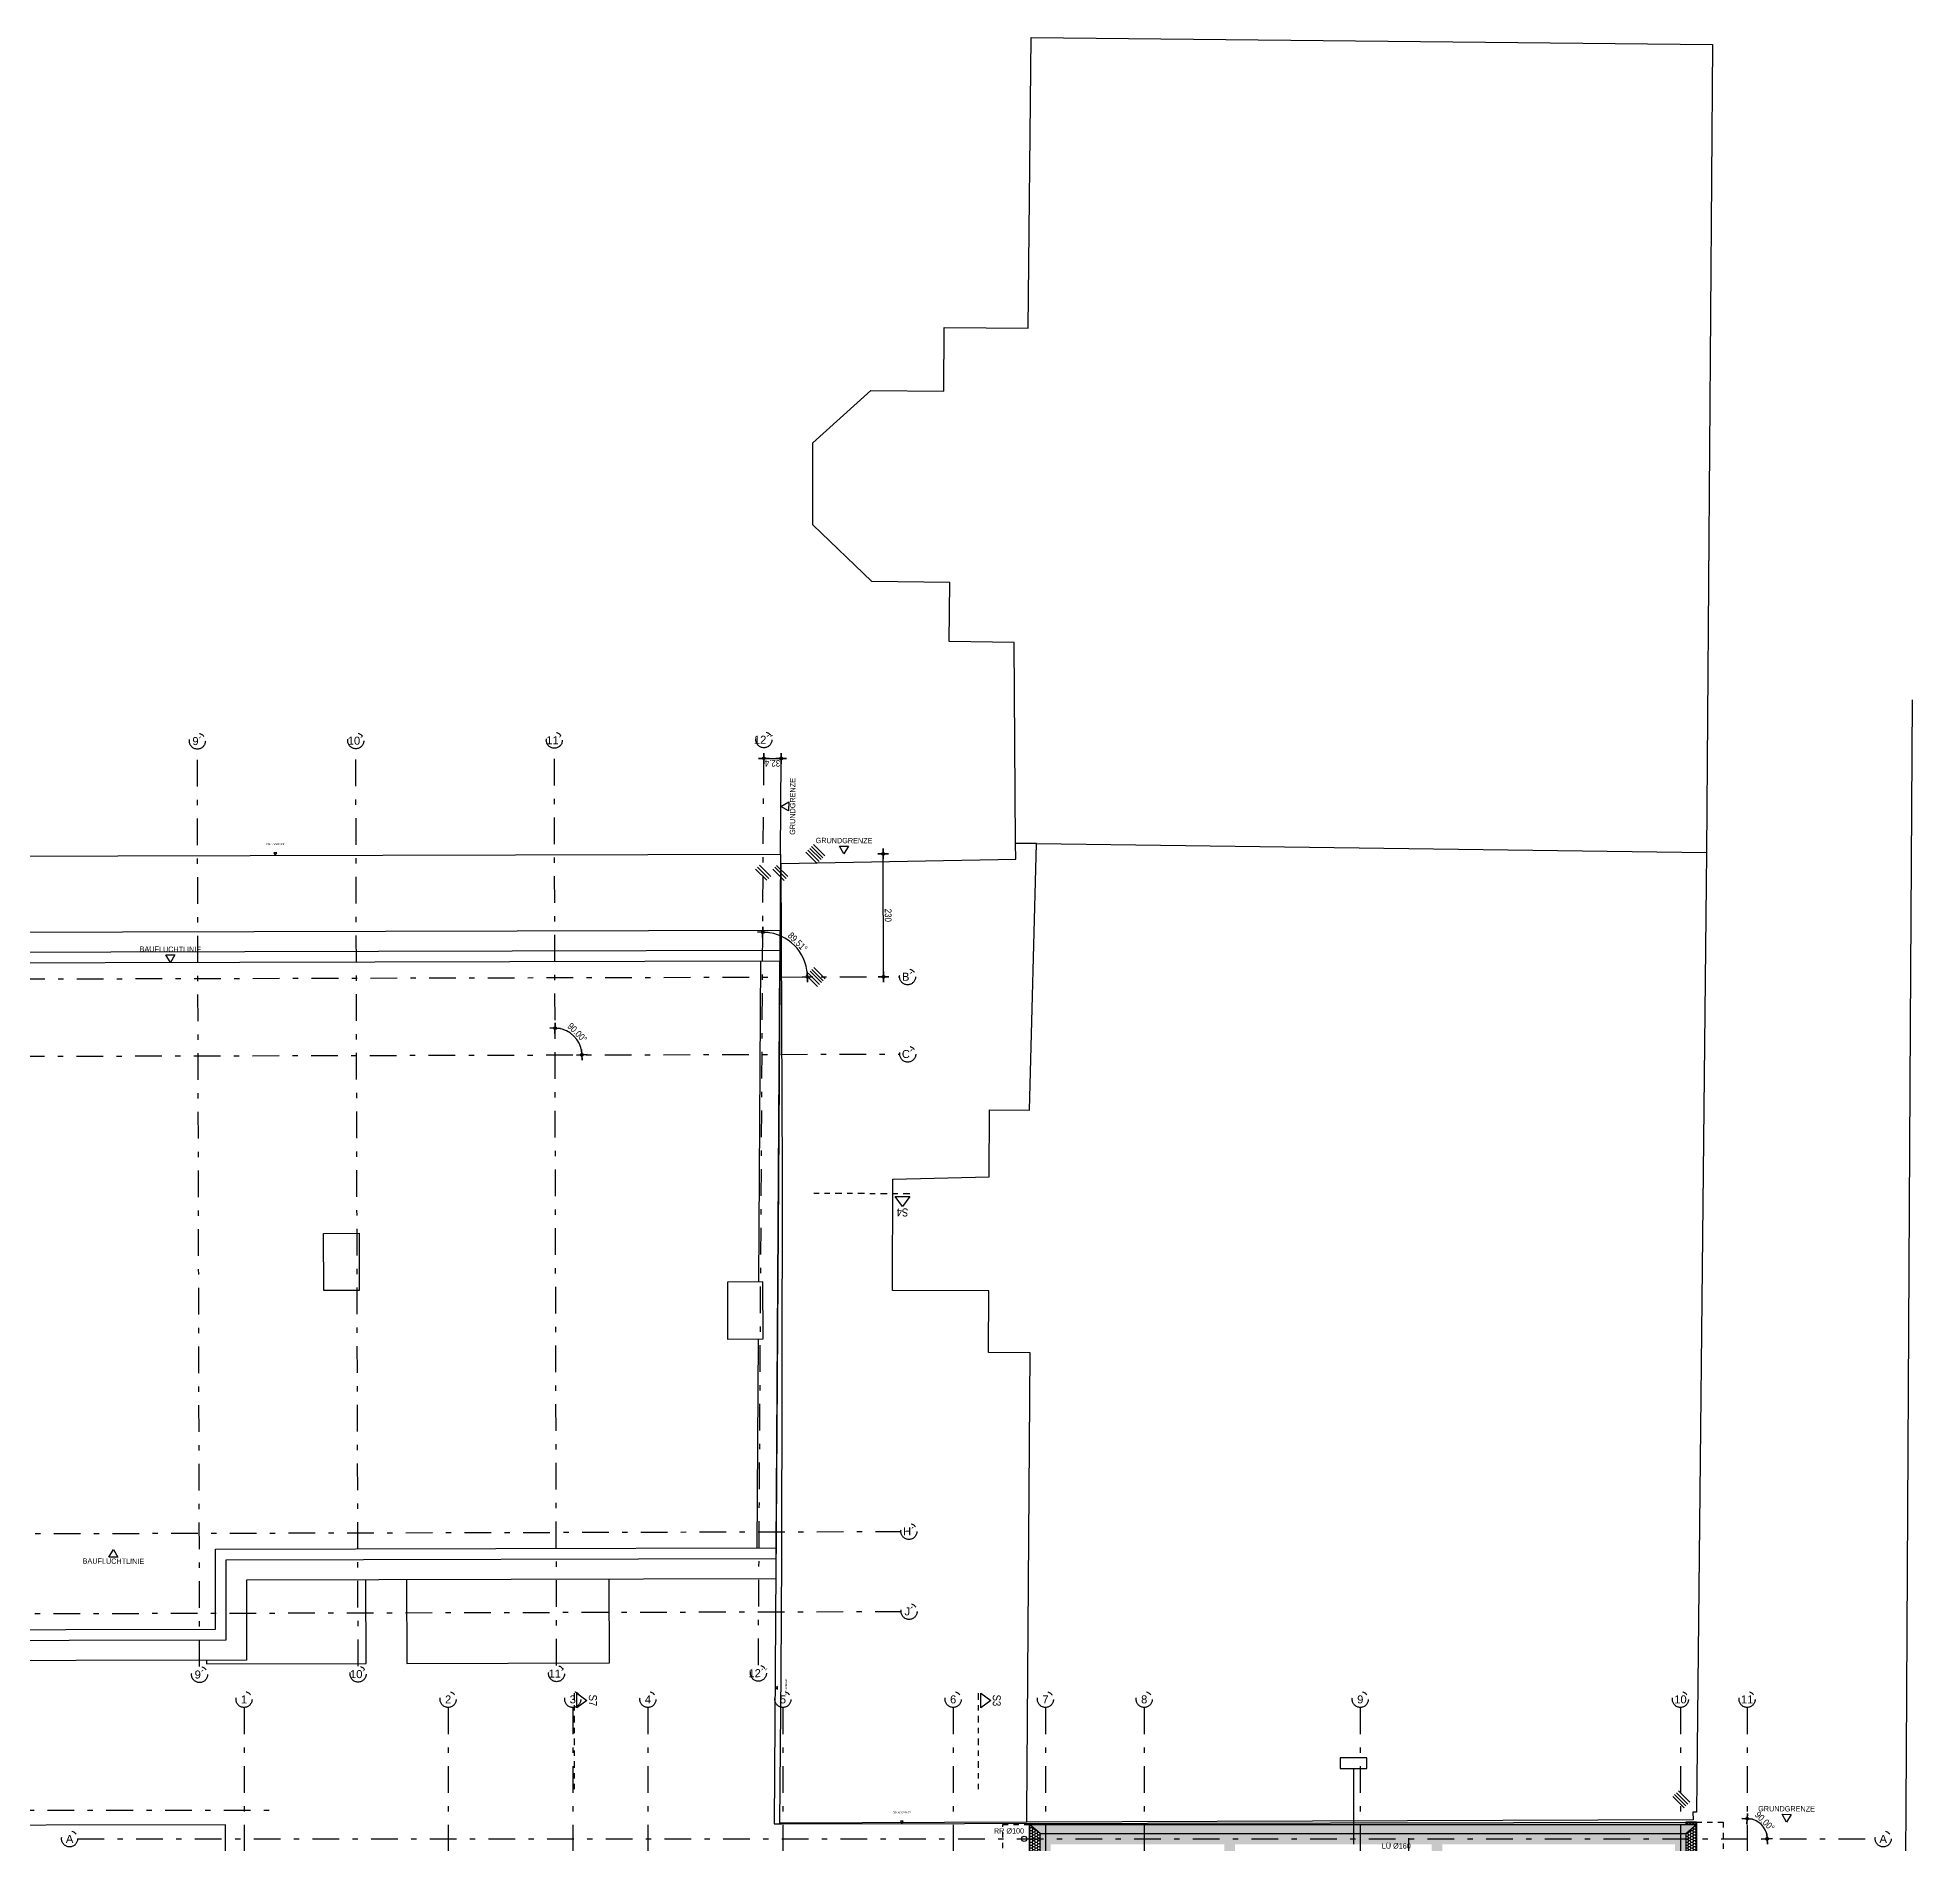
# Model space of a CAD drawing. Header units: millimetres. Extents: x 2821 to 2886, y 1688 to 1792.
# Drawn here: x 2850.15 to 2885.28, y 1743.47 to 1777.33 of the extents above; entities that cross this region are included whole.
import ezdxf
from ezdxf.enums import TextEntityAlignment as Align

# ---------------------------------------------------------------- set-up
doc = ezdxf.new("R2010")
doc.units = ezdxf.units.MM
for name, pattern in [('DASHDOT', [1, 0.5, -0.25, 0, -0.25]), ('HIDDEN2', [0.1875, 0.125, -0.0625]), ('STRICHPUNKT', [1, 0.5, -0.25, 0, -0.25]), ('STRICHPUNKTX2', [2, 1, -0.5, 0, -0.5])]:
    doc.linetypes.add(name, pattern=pattern)
for name, color, linetype in [('01-SCH-G00-L04-M0', 8, 'STRICHPUNKTX2'), ('01-TXT---------M0', 1, 'Continuous'), ('02-ANS-G00-L04-M0', 8, 'Continuous'), ('02-AXO-G00-L04-M0', 8, 'STRICHPUNKT'), ('02-DIM-G00-L04-ACHSEN', 8, 'Continuous'), ('02-DIM-G00-L04-BEHÖRDE', 20, 'Continuous'), ('02-FIL-G00-L04-LILA', 223, 'Continuous'), ('02-FIL-G00-L04-STB', 8, 'Continuous'), ('02-HID-G00-L04-M0', 8, 'HIDDEN2'), ('02-TWA-G00-L04-M0', 4, 'Continuous'), ('02-TWB-G00-L04-M0', 5, 'Continuous'), ('02-WDA-G00-L04-M0', 8, 'Continuous'), ('03-SYM-G00-L04-M0', 8, 'Continuous'), ('07-TXT---------M0', 8, 'Continuous'), ('09-FIL-G00-L04-BLAU', 161, 'Continuous'), ('09-SYM-G00-L04-GEHSTEIG', 8, 'Continuous'), ('09-VER-G00-L04-GEBÄUDE', 5, 'Continuous'), ('09-VER-G00-L04-GRUNDSTÜCKSGRENZE', 161, 'Continuous')]:
    doc.layers.add(name, color=color, linetype=linetype)
doc.styles.add('ARIAL', font='arial.ttf', dxfattribs={"width": 0.85})
doc.styles.get("Standard").update_dxf_attribs({"font": 'arial.ttf'})
doc.dimstyles.new('pp chromy&schneider', dxfattribs={"dimscale": 0.005, "dimtxt": 25, "dimasz": 10, "dimexe": 0, "dimexo": 0, "dimgap": 5, "dimtad": 1, "dimdec": 1, "dimlfac": 100, "dimrnd": 0.1, "dimzin": 9, "dimdsep": 46, "dimtxsty": 'ARIAL', "dimblk": 'c&s kote', "dimcen": 0, "dimse1": 1, "dimse2": 1, "dimclrd": 8, "dimclrt": 8, "dimadec": 0, "dimazin": 0, "dimtfac": 0.75, "dimtdec": 1, "dimtix": 1, "dimtmove": 2, "dimatfit": 0, "dimldrblk": 'NONE', "dimfxl": 1, "dimtolj": 1, "dimlwd": -1, "dimarcsym": 0})
pattern_1 = [(90, (2796.073195, 1683.69414), (-0.0274963, 0.047625), [0.03175, -0.0635]), (210, (2796.073195, 1683.69414), (-0.02749631, -0.047624994), [0.03175, -0.0635]), (150, (2796.073195, 1683.69414), (-0.05499261, 6e-09), [-0.0635, 0.03175])]
pattern_2 = [(180, (2911.073195, 1728.69414), (-0.047625, -0.0274963), [0.03175, -0.0635]), (300, (2911.073195, 1728.69414), (0.047624994, -0.02749631), [0.03175, -0.0635]), (240, (2911.073195, 1728.69414), (-6e-09, -0.05499261), [-0.0635, 0.03175])]

# ---------------------------------------------------------------- blocks, each defined once
blk = doc.blocks.new('01-HK3')
blk.add_lwpolyline([(0, 0), (0.042, 0.073), (-0.042, 0.073)], close=True)
at = {"color": 0, "style": 'ARIAL', "width": 0.85}
blk.add_attdef('HEIGHT', text='', height=0.05, dxfattribs=at).set_placement((0, 0.35), align=Align.TOP_CENTER)
blk = doc.blocks.new('schnittführung')
at = {"color": 4, "linetype": 'DASHDOT', "ltscale": 0.25}
blk.add_line((0.237, -0.138), (0.237, 1.662), dxfattribs=at)
blk.add_line((0.237, -0.138), (0.237, 1.662), dxfattribs=at)
blk.add_line((0.237, -0.138), (0.237, 1.662), dxfattribs=at)
at = {"color": 4}
blk.add_lwpolyline([(0.187, 0.138), (0.187, -0.138), (0, 0)], close=True, dxfattribs=at)
at = {"layer": '07-TXT---------M0', "color": 9, "style": 'ARIAL', "text_generation_flag": 6, "width": 0.85}
blk.add_attdef('SCHNITT', text='', height=0.15, rotation=270, dxfattribs=at).set_placement((-0.037, 0), align=Align.CENTER)
blk = doc.blocks.new('03-rar')
blk.add_circle((0, 0), 0.05)
at = {"layer": '01-TXT---------M0', "color": 8, "style": 'ARIAL', "width": 0.85}
blk.add_attdef('RR', text='', height=0.1, dxfattribs=at).set_placement((0, 0.1), align=Align.CENTER)
blk = doc.blocks.new('c&s kote')
at = {"color": 8}
for p, q in [((0, -2), (0, 2)), ((0, 2), (0, -2)), ((-2, 0), (2, 0)), ((2, 0), (-2, 0))]:
    blk.add_line(p, q, dxfattribs=at)
blk.add_circle((0, 0), 0.5, dxfattribs=at)
blk = doc.blocks.new('*D1161')
at = {"layer": '02-DIM-G00-L04-ACHSEN', "color": 8, "transparency": 16777216}
blk.add_arc((2882.186, 1743.554), 0.378, 7.5792, 82.4208, dxfattribs=at)
at = {"layer": 'Defpoints', "color": 0, "transparency": 16777216}
for p in [(2882.186, 1746.018), (2882.513, 1743.743), (2850.897, 1743.554), (2884.586, 1743.554), (2882.186, 1711.09)]:
    blk.add_point(p, dxfattribs=at)
at = {"layer": '02-DIM-G00-L04-ACHSEN', "color": 8, "transparency": 16777216, "xscale": 0.05, "yscale": 0.05, "zscale": 0.05}
for p, rotation in [((2882.186, 1743.932), 176.2103799030817), ((2882.564, 1743.554), 273.7896200982518)]:
    blk.add_blockref('c&s kote', p, dxfattribs=dict(at, rotation=rotation))
at = {"layer": '02-DIM-G00-L04-ACHSEN', "color": 8, "transparency": 16777216, "insert": (2882.516, 1743.884), "char_height": 0.125, "attachment_point": 5, "rotation": 315, "style": 'ARIAL'}
blk.add_mtext('\\A1;90.00°', dxfattribs=at)
blk = doc.blocks.new('_None')
blk = doc.blocks.new('*D1180')
at = {"layer": '02-DIM-G00-L04-ACHSEN', "color": 8, "transparency": 16777216}
for p, q in [((2863.708, 1763.811), (2863.658, 1763.811)), ((2863.758, 1763.811), (2864.082, 1763.809)), ((2864.132, 1763.808), (2864.182, 1763.808))]:
    blk.add_line(p, q, dxfattribs=at)
at = {"layer": '02-DIM-G00-L04-ACHSEN', "color": 0, "lineweight": -2, "transparency": 16777216}
blk.add_line((2864.071, 1762.014), (2864.082, 1763.809), dxfattribs=at)
at = {"layer": 'Defpoints', "color": 0, "transparency": 16777216}
for p in [(2864.082, 1763.809), (2863.747, 1762.016), (2864.071, 1762.014)]:
    blk.add_point(p, dxfattribs=at)
at = {"layer": '02-DIM-G00-L04-ACHSEN', "color": 8, "transparency": 16777216, "xscale": 0.05, "yscale": 0.05, "zscale": 0.05}
for p, rotation in [((2863.758, 1763.811), 359.6291549305659), ((2864.082, 1763.809), 179.6291549305659)]:
    blk.add_blockref('c&s kote', p, dxfattribs=dict(at, rotation=rotation))
at = {"layer": '02-DIM-G00-L04-ACHSEN', "color": 8, "transparency": 16777216, "insert": (2863.92, 1763.721), "char_height": 0.125, "attachment_point": 5, "rotation": 179.6292, "style": 'ARIAL'}
blk.add_mtext('\\A1;32.4', dxfattribs=at)
blk = doc.blocks.new('*D1183')
at = {"layer": '02-DIM-G00-L04-ACHSEN', "color": 8, "transparency": 16777216}
blk.add_arc((2863.733, 1759.711), 0.842, 3.5436, 86.2542, dxfattribs=at)
at = {"layer": 'Defpoints', "color": 0, "transparency": 16777216}
for p in [(2863.759, 1764.011), (2864.463, 1760.132), (2840.983, 1759.654), (2866.301, 1759.717), (2863.655, 1746.81)]:
    blk.add_point(p, dxfattribs=at)
at = {"layer": '02-DIM-G00-L04-ACHSEN', "color": 8, "transparency": 16777216, "xscale": 0.05, "yscale": 0.05, "zscale": 0.05}
for p, rotation in [((2863.738, 1760.553), 177.9548334427082), ((2864.575, 1759.713), 271.8429358785407)]:
    blk.add_blockref('c&s kote', p, dxfattribs=dict(at, rotation=rotation))
at = {"layer": '02-DIM-G00-L04-ACHSEN', "color": 8, "transparency": 16777216, "insert": (2864.392, 1760.368), "char_height": 0.125, "attachment_point": 5, "rotation": 314.8989, "style": 'ARIAL'}
blk.add_mtext('\\A1;89.51°', dxfattribs=at)
blk = doc.blocks.new('*D1184')
at = {"layer": '02-DIM-G00-L04-ACHSEN', "color": 8, "transparency": 16777216}
blk.add_arc((2859.846, 1758.251), 0.501, 5.8632, 84.4214, dxfattribs=at)
at = {"layer": 'Defpoints', "color": 0, "transparency": 16777216}
for p in [(2859.831, 1764.001), (2860.279, 1758.503), (2840.976, 1758.204), (2866.305, 1758.267), (2859.874, 1746.801)]:
    blk.add_point(p, dxfattribs=at)
at = {"layer": '02-DIM-G00-L04-ACHSEN', "color": 8, "transparency": 16777216, "xscale": 0.05, "yscale": 0.05, "zscale": 0.05}
for p, rotation in [((2859.844, 1758.752), 177.2818413731861), ((2860.347, 1758.252), 273.0027660316458)]:
    blk.add_blockref('c&s kote', p, dxfattribs=dict(at, rotation=rotation))
at = {"layer": '02-DIM-G00-L04-ACHSEN', "color": 8, "transparency": 16777216, "insert": (2860.262, 1758.669), "char_height": 0.125, "attachment_point": 5, "rotation": 315.1423, "style": 'ARIAL'}
blk.add_mtext('\\A1;90.00°', dxfattribs=at)
blk = doc.blocks.new('*D1198')
at = {"layer": '02-DIM-G00-L04-ACHSEN', "color": 8, "transparency": 16777216}
blk.add_arc((2854.016, 1714.161), 0.947, 182.3395, 266.973, dxfattribs=at)
at = {"layer": 'Defpoints', "color": 0, "transparency": 16777216}
for p in [(2854.016, 1746.018), (2850.973, 1714.197), (2884.586, 1713.794), (2853.192, 1713.694), (2854.016, 1711.09)]:
    blk.add_point(p, dxfattribs=at)
at = {"layer": '02-DIM-G00-L04-ACHSEN', "color": 8, "transparency": 16777216, "xscale": 0.05, "yscale": 0.05, "zscale": 0.05}
for p, rotation in [((2853.069, 1714.172), 90.82598231942104), ((2854.016, 1713.214), 358.4865013265463)]:
    blk.add_blockref('c&s kote', p, dxfattribs=dict(at, rotation=rotation))
at = {"layer": '02-DIM-G00-L04-ACHSEN', "color": 8, "transparency": 16777216, "insert": (2853.406, 1713.558), "char_height": 0.125, "attachment_point": 5, "rotation": 314.6562, "style": 'ARIAL'}
blk.add_mtext('\\A1;90.69°', dxfattribs=at)
blk = doc.blocks.new('*D1199')
at = {"layer": '02-DIM-G00-L04-ACHSEN', "color": 8, "transparency": 16777216}
blk.add_arc((2882.186, 1713.823), 0.916, 273.127, 356.1855, dxfattribs=at)
at = {"layer": 'Defpoints', "color": 0, "transparency": 16777216}
for p in [(2882.186, 1746.018), (2850.973, 1714.197), (2884.586, 1713.794), (2882.641, 1713.027), (2882.186, 1711.09)]:
    blk.add_point(p, dxfattribs=at)
at = {"layer": '02-DIM-G00-L04-ACHSEN', "color": 8, "transparency": 16777216, "xscale": 0.05, "yscale": 0.05, "zscale": 0.05}
for p, rotation in [((2883.102, 1713.812), 87.74900272405769), ((2882.186, 1712.906), 181.563480922196)]:
    blk.add_blockref('c&s kote', p, dxfattribs=dict(at, rotation=rotation))
at = {"layer": '02-DIM-G00-L04-ACHSEN', "color": 8, "transparency": 16777216, "insert": (2882.892, 1713.108), "char_height": 0.125, "attachment_point": 5, "rotation": 224.6562, "style": 'ARIAL'}
blk.add_mtext('\\A1;89.31°', dxfattribs=at)
blk = doc.blocks.new('*D1200')
at = {"layer": '02-DIM-G00-L04-ACHSEN', "color": 8, "transparency": 16777216}
blk.add_line((2866.001, 1759.766), (2865.996, 1761.972), dxfattribs=at)
at = {"layer": 'Defpoints', "color": 0, "transparency": 16777216}
for p in [(2865.995, 1762.022), (2866.295, 1762.022), (2866.301, 1759.717)]:
    blk.add_point(p, dxfattribs=at)
at = {"layer": '02-DIM-G00-L04-ACHSEN', "color": 8, "transparency": 16777216, "xscale": 0.05, "yscale": 0.05, "zscale": 0.05}
for p, rotation in [((2865.995, 1762.022), 90.1422831009394), ((2866.001, 1759.716), 270.1422831009394)]:
    blk.add_blockref('c&s kote', p, dxfattribs=dict(at, rotation=rotation))
at = {"layer": '02-DIM-G00-L04-ACHSEN', "color": 8, "transparency": 16777216, "insert": (2866.087, 1760.869), "char_height": 0.125, "attachment_point": 5, "rotation": 270.1423, "style": 'ARIAL'}
blk.add_mtext('\\A1;230', dxfattribs=at)

msp = doc.modelspace()

# ---------------------------------------------------------------- hatches: boundary and pattern name
at = {"layer": '02-FIL-G00-L04-LILA'}
h = msp.add_hatch(dxfattribs=at)
h.set_pattern_fill('HONEY', color=256, scale=0.01, angle=197.04654, style=0)
h.set_pattern_definition(pattern_1)
h.paths.add_polyline_path([(2868.7358, 1743.8241), (2868.7358, 1743.8441), (2868.9358, 1743.8445), (2868.9358, 1743.8241)])
h = msp.add_hatch(dxfattribs=at)
h.set_pattern_fill('HONEY', color=256, scale=0.01, angle=197.04654, style=0)
h.set_pattern_definition(pattern_1)
h.paths.add_polyline_path([(2881.2358, 1743.8241), (2881.2358, 1743.8241), (2881.2358, 1743.8241), (2881.0358, 1743.8241), (2868.7358, 1743.8241), (2868.9358, 1743.6541), (2881.0358, 1743.6541)])
h = msp.add_hatch(dxfattribs=at)
h.set_pattern_fill('HONEY', color=256, scale=0.01, angle=197.04654, style=0)
h.set_pattern_definition(pattern_2)
h.paths.add_polyline_path([(2868.7358, 1743.8241), (2868.7358, 1742.5341), (2868.9358, 1742.5341), (2868.9358, 1742.6041), (2868.9358, 1743.6541)])
h = msp.add_hatch(dxfattribs=at)
h.set_pattern_fill('HONEY', color=256, scale=0.01, angle=197.04654, style=0)
h.set_pattern_definition(pattern_1)
h.paths.add_polyline_path([(2868.9358, 1743.8241), (2868.9358, 1743.8445), (2881.0358, 1743.8675), (2881.0358, 1743.8241)])
h = msp.add_hatch(dxfattribs=at)
h.set_pattern_fill('HONEY', color=256, scale=0.01, angle=197.04654, style=0)
h.set_pattern_definition(pattern_1)
h.paths.add_polyline_path([(2881.2358, 1743.8241), (2881.2358, 1743.8679), (2881.0358, 1743.8679), (2881.0358, 1743.8241)])
h = msp.add_hatch(dxfattribs=at)
h.set_pattern_fill('HONEY', color=256, scale=0.01, angle=197.04654, style=0)
h.set_pattern_definition(pattern_2)
h.paths.add_polyline_path([(2881.0358, 1743.6541), (2881.0358, 1742.5841), (2881.0358, 1742.5141), (2881.2358, 1742.5141), (2881.2358, 1743.8241)])
at = {"layer": '02-FIL-G00-L04-STB'}
h = msp.add_hatch(dxfattribs=at)
h.set_pattern_fill('ANSI33', color=256, scale=0.02, angle=107.04654, style=0)
h.set_pattern_definition([(45, (2796.0732, 1683.69414), (-0.08980256, 0.08980256), []), (45, (2796.163, 1683.69414), (-0.08980256, 0.08980256), [0.0635, -0.03175])])
h.paths.add_polyline_path([(2881.0358, 1743.6541), (2868.9358, 1743.6541), (2868.9358, 1742.6041), (2869.0158, 1742.6041), (2869.1358, 1742.6041), (2869.1358, 1743.4541), (2872.3858, 1743.4541), (2872.3858, 1738.4591), (2874.8358, 1738.4591), (2874.8358, 1736.9741), (2875.0358, 1736.9741), (2875.0358, 1738.6591), (2872.5858, 1738.6591), (2872.5858, 1743.4541), (2876.2758, 1743.4541), (2876.2758, 1743.0491), (2876.2758, 1740.7041), (2876.4758, 1740.7041), (2876.4758, 1743.4541), (2876.4758, 1743.4541), (2876.4758, 1743.4541), (2880.8358, 1743.4541), (2880.8358, 1742.5841), (2881.0358, 1742.5841)])

# ---------------------------------------------------------------- linework, layer by layer
for p, q in [((2874.8058, 1744.8741), (2874.8058, 1743.4541)), ((2875.8433, 1742.1492), (2875.8433, 1743.5691))]:
    msp.add_line(p, q)
msp.add_lwpolyline([(2874.8058, 1744.8741), (2875.0558, 1744.8741), (2875.0558, 1745.0741), (2874.5558, 1745.0741), (2874.5558, 1744.8741)], close=True)
at = {"layer": '02-ANS-G00-L04-M0', "color": 253}
for points in [[(2841.2949, 1761.9382), (2841.875, 1761.9427), (2841.8678, 1760.5364), (2864.0616, 1760.5915), (2863.9829, 1748.4313), (2854.06, 1748.4066), (2854.0637, 1746.9066), (2844.4737, 1746.8828), (2844.47, 1748.3828), (2838.65, 1748.3683)], [(2841.0987, 1748.9544), (2845.0486, 1748.9642), (2845.0523, 1747.4642), (2853.4823, 1747.4852), (2853.4785, 1748.9852), (2863.9866, 1749.0113), (2864.0578, 1760.0115), (2841.2848, 1759.9549), (2841.2949, 1761.9382), (2838.7148, 1761.9182)], [(2864.0591, 1760.2115), (2841.4858, 1760.1554), (2841.4949, 1761.9397)], [(2863.6946, 1760.0106), (2863.6585, 1753.9955)], [(2863.652, 1752.9255), (2863.6285, 1749.0104)], [(2841.0976, 1748.7544), (2844.8491, 1748.7637), (2844.8528, 1747.2637), (2853.6828, 1747.2857), (2853.679, 1748.7857), (2863.9853, 1748.8113)], [(2853.3137, 1746.9048), (2853.3139, 1746.8348), (2856.3039, 1746.8422), (2856.3, 1748.4122)], [(2857.06, 1748.4141), (2857.0639, 1746.8441), (2860.8639, 1746.8535), (2860.86, 1748.4235)]]:
    msp.add_lwpolyline(points, dxfattribs=at)
for points in [[(2855.5068, 1754.9052), (2856.1738, 1754.9069), (2856.1765, 1753.8369), (2855.5095, 1753.8352)], [(2863.7411, 1753.9957), (2863.0741, 1753.994), (2863.0767, 1752.924), (2863.7438, 1752.9257), (2863.7411, 1753.9957)]]:
    msp.add_lwpolyline(points, close=True, dxfattribs=at)
at = {"layer": '02-AXO-G00-L04-M0'}
msp.add_line((2863.6553, 1746.8104), (2863.7587, 1764.0108), dxfattribs=at)
for points in [[(2853.184, 1746.7844), (2853.1413, 1763.9844)], [(2856.154, 1746.7918), (2856.1113, 1763.9918)], [(2859.874, 1746.8011), (2859.8313, 1764.001)], [(2864.759, 1761.8418), (2864.5469, 1762.0539)], [(2864.7944, 1761.8771), (2864.5822, 1762.0892)], [(2864.8297, 1761.9125), (2864.6176, 1762.1246)], [(2864.8651, 1761.9478), (2864.6529, 1762.16)], [(2864.9004, 1761.9832), (2864.6883, 1762.1953)], [(2863.8153, 1761.5251), (2863.6032, 1761.7372)], [(2863.8507, 1761.5604), (2863.6385, 1761.7726)], [(2863.886, 1761.5958), (2863.6739, 1761.8079)], [(2864.1392, 1761.523), (2863.9271, 1761.7351)], [(2864.1746, 1761.5583), (2863.9624, 1761.7705)], [(2864.2099, 1761.5937), (2863.9978, 1761.8058)], [(2864.8354, 1759.6071), (2864.6233, 1759.8192)], [(2864.8708, 1759.6424), (2864.6587, 1759.8546)], [(2864.9062, 1759.6778), (2864.694, 1759.8899)], [(2840.9833, 1759.6542), (2866.3012, 1759.7171), (2866.3012, 1759.7171)], [(2864.7647, 1759.5364), (2864.5526, 1759.7485)], [(2864.8001, 1759.5717), (2864.588, 1759.7839)], [(2840.9759, 1758.2041), (2866.3048, 1758.2671), (2866.3048, 1758.2671)], [(2838.3501, 1749.2476), (2866.327, 1749.3171), (2866.327, 1749.3171)], [(2838.3425, 1747.7476), (2866.3307, 1747.8171), (2866.3307, 1747.8171)], [(2854.0158, 1746.0178), (2854.0158, 1711.0904)], [(2857.8408, 1746.0178), (2857.8408, 1711.0904)], [(2860.1758, 1746.0178), (2860.1758, 1711.0904)], [(2861.5858, 1746.0178), (2861.5858, 1711.0904)], [(2864.1158, 1746.0178), (2864.1158, 1711.0904)], [(2867.3058, 1746.0178), (2867.3058, 1711.0904)], [(2869.0358, 1746.0178), (2869.0358, 1711.0904)], [(2870.8858, 1746.0178), (2870.8858, 1711.0904)], [(2874.9358, 1746.0178), (2874.9358, 1711.0904)], [(2880.9358, 1746.0178), (2880.9358, 1711.0904)], [(2882.1858, 1746.0178), (2882.1858, 1711.0904)], [(2881.0034, 1744.1363), (2880.7913, 1744.3485)], [(2881.0034, 1744.1363), (2880.7913, 1744.3485)], [(2881.0388, 1744.1717), (2880.8266, 1744.3838)], [(2881.0388, 1744.1717), (2880.8266, 1744.3838)], [(2881.0741, 1744.207), (2880.862, 1744.4192)], [(2881.1095, 1744.2424), (2880.8973, 1744.4545)], [(2821.735, 1744.0842), (2854.6739, 1744.0925)], [(2850.8966, 1743.5541), (2884.5858, 1743.5541)]]:
    msp.add_lwpolyline(points, dxfattribs=at)
for centre in [(2853.1409, 1764.1344), (2856.1109, 1764.1418), (2859.8309, 1764.151), (2863.7583, 1764.1608), (2866.4512, 1759.7174), (2866.4548, 1758.2674), (2866.477, 1749.3175), (2866.4807, 1747.8175), (2859.8732, 1746.651), (2863.6556, 1746.6604), (2853.1832, 1746.6344), (2856.1532, 1746.6418), (2854.0158, 1746.1678), (2857.8408, 1746.1678), (2860.1758, 1746.1678), (2861.5858, 1746.1678), (2864.1158, 1746.1678), (2867.3058, 1746.1678), (2869.0358, 1746.1678), (2870.8858, 1746.1678), (2874.9358, 1746.1678), (2880.9358, 1746.1678), (2882.1858, 1746.1678), (2850.7466, 1743.5541), (2884.7358, 1743.5541)]:
    msp.add_circle(centre, 0.15, dxfattribs=at)
at = {"layer": '02-FIL-G00-L04-LILA'}
for points in [[(2868.9358, 1743.6541), (2868.7358, 1743.8241)], [(2881.0358, 1743.6541), (2881.2358, 1743.8241)]]:
    msp.add_lwpolyline(points, dxfattribs=at)
at = {"layer": '02-HID-G00-L04-M0', "ltscale": 0.5}
for points in [[(2868.7358, 1739.7791), (2868.236, 1739.7791), (2868.236, 1743.8241), (2868.7358, 1743.8241)], [(2881.2358, 1743.8679), (2881.7358, 1743.8679), (2881.7358, 1734.6341)]]:
    msp.add_lwpolyline(points, dxfattribs=at)
at = {"layer": '02-TWA-G00-L04-M0'}
for points in [[(2868.9358, 1743.6541), (2881.0358, 1743.6541)], [(2868.9358, 1742.6041), (2868.9358, 1743.6541)], [(2881.0358, 1743.6541), (2881.0358, 1742.5841)]]:
    msp.add_lwpolyline(points, dxfattribs=at)
at = {"layer": '02-TWB-G00-L04-M0'}
for points in [[(2868.8689, 1762.2183), (2868.4728, 1762.2237), (2868.4485, 1765.9867), (2867.2336, 1766.0049), (2867.2438, 1767.1056), (2865.7817, 1767.1275), (2864.6776, 1768.1902), (2864.6739, 1769.7274), (2865.7653, 1770.7062), (2865.7653, 1770.7062), (2867.1284, 1770.6953), (2867.1384, 1771.8908), (2868.7132, 1771.8754), (2868.7663, 1777.3268), (2881.5361, 1777.1945), (2881.4261, 1762.0446)], [(2881.4261, 1762.0446), (2881.2392, 1744.0546), (2881.1707, 1744.0542), (2881.1717, 1743.9106), (2868.6838, 1743.8644)], [(2868.8689, 1762.2183), (2881.4261, 1762.0446)]]:
    msp.add_lwpolyline(points, dxfattribs=at)
at = {"layer": '02-TWB-G00-L04-M0', "color": 8}
msp.add_lwpolyline([(2868.6838, 1743.8644), (2864.0594, 1743.8473), (2864.0793, 1746.6619), (2864.0946, 1748.8249), (2864.099, 1752.1318), (2864.106, 1755.9841), (2864.0826, 1761.8418), (2868.4784, 1761.9238), (2868.4728, 1762.2237), (2868.8689, 1762.2183)], dxfattribs=at)
at = {"layer": '02-WDA-G00-L04-M0'}
msp.add_line((2868.7358, 1742.5341), (2868.7358, 1743.8241), dxfattribs=at)
for points in [[(2868.7358, 1743.8241), (2868.7358, 1743.8441), (2868.9358, 1743.8445), (2868.9358, 1743.8241)], [(2881.2358, 1743.8241), (2881.2358, 1743.8679), (2881.0358, 1743.8679), (2881.0358, 1743.8241)]]:
    msp.add_lwpolyline(points, close=True, dxfattribs=at)
for points in [[(2868.7358, 1743.8241), (2881.2358, 1743.8241)], [(2881.2358, 1743.8241), (2881.2358, 1742.5141)]]:
    msp.add_lwpolyline(points, dxfattribs=at)
at = {"layer": '09-SYM-G00-L04-GEHSTEIG'}
msp.add_lwpolyline([(2883.6726, 1708.271), (2883.6622, 1713.412, 0.1867442), (2884.5876, 1713.8478, 0.224279), (2884.9686, 1714.9966), (2885.0165, 1724.1902), (2885.0564, 1729.4309), (2885.0564, 1729.4309), (2885.0564, 1729.4309), (2885.1138, 1736.3246), (2885.171, 1745.1734), (2885.171, 1745.1734), (2885.171, 1745.1734), (2885.2449, 1758.7955), (2885.285, 1764.9108)], format="xyb", dxfattribs=at)
at = {"layer": '09-VER-G00-L04-GEBÄUDE', "ltscale": 1}
msp.add_lwpolyline([(2868.6838, 1743.8644), (2868.6838, 1744.024), (2868.7516, 1752.6649), (2867.968, 1752.671), (2867.9768, 1753.8304), (2866.1693, 1753.8319), (2866.1752, 1755.9235), (2867.9801, 1755.9652), (2867.9882, 1757.2209), (2868.7358, 1757.2161), (2868.8689, 1762.2183)], dxfattribs=at)
at = {"layer": '09-VER-G00-L04-GRUNDSTÜCKSGRENZE'}
msp.add_lwpolyline([(2881.2358, 1713.5408), (2870.0728, 1713.6681), (2853.5776, 1713.8715), (2853.67, 1743.8156), (2826.752, 1743.7645), (2826.622, 1743.7651), (2826.7045, 1759.9328), (2826.7143, 1761.8452), (2841.708, 1761.9614), (2864.0708, 1762.0169), (2863.9531, 1743.8344), (2864.0873, 1743.8353), (2881.2358, 1743.8679)], close=True, dxfattribs=at)

# ---------------------------------------------------------------- block references
at = {"layer": '01-SCH-G00-L04-M0'}
for p, rotation, values in [((2866.3556, 1755.4101), 89.70754932648381, {'SCHNITT': 'S4'}), ((2860.4418, 1746.149), 180.0000000016675, {'SCHNITT': 'S7'}), ((2868.0107, 1746.149), 180.0000000016675, {'SCHNITT': 'S3'})]:
    msp.add_blockref('schnittführung', p, dxfattribs=dict(at, rotation=rotation)).add_auto_attribs(values)
at = {"layer": '02-DIM-G00-L04-ACHSEN'}
ref = msp.add_blockref('01-HK3', (2864.0766, 1762.9113), dxfattribs=dict(at, xscale=-2.000000000016739, yscale=2.000000000014343, zscale=2, rotation=269.7075493064759))
ref.add_attrib('HEIGHT', 'GRUNDGRENZE', dxfattribs={"layer": '0', "color": 0, "extrusion": (0, 0, -1), "height": 0.1, "rotation": 90.29245, "style": 'ARIAL', "text_generation_flag": 4, "width": 0.85}).set_placement((-2864.3766, 1762.9098), align=Align.BOTTOM_CENTER)
ref = msp.add_blockref('01-HK3', (2865.2595, 1762.0199), dxfattribs=dict(at, xscale=-1.999999999994724, yscale=2.000000000014343, zscale=2, rotation=359.7075286038597))
ref.add_attrib('HEIGHT', 'GRUNDGRENZE', dxfattribs={"layer": '0', "color": 0, "extrusion": (0, 0, -1), "height": 0.1, "rotation": 0.29247, "style": 'ARIAL', "text_generation_flag": 2, "width": 0.85}).set_placement((-2865.2611, 1762.3199), align=Align.TOP_CENTER)
ref = msp.add_blockref('01-HK3', (2882.9243, 1743.8679), dxfattribs=dict(at, xscale=-2.000000000000486, yscale=2.000000000014343, zscale=2, rotation=359.8230715486772))
ref.add_attrib('HEIGHT', 'GRUNDGRENZE', dxfattribs={"layer": '0', "color": 0, "extrusion": (0, 0, -1), "height": 0.1, "rotation": 0.17693, "style": 'ARIAL', "text_generation_flag": 2, "width": 0.85}).set_placement((-2882.9252, 1744.1679), align=Align.TOP_CENTER)
at = {"layer": '02-DIM-G00-L04-BEHÖRDE'}
ref = msp.add_blockref('01-HK3', (2852.6347, 1759.9831), dxfattribs=dict(at, xscale=-2.000000000031514, yscale=2.000000000014343, zscale=2, rotation=359.7075493052273))
ref.add_attrib('HEIGHT', 'BAUFLUCHTLINIE', dxfattribs={"layer": '0', "color": 0, "extrusion": (0, 0, -1), "height": 0.1, "rotation": 0.29245, "style": 'ARIAL', "text_generation_flag": 2, "width": 0.85}).set_placement((-2852.6363, 1760.2831), align=Align.TOP_CENTER)
ref = msp.add_blockref('01-HK3', (2851.5694, 1748.9804), dxfattribs=dict(at, xscale=-2.000000000031143, yscale=2.000000000014343, zscale=2, rotation=179.7075493073117))
ref.add_attrib('HEIGHT', 'BAUFLUCHTLINIE', dxfattribs={"layer": '0', "color": 0, "extrusion": (0, 0, -1), "height": 0.1, "rotation": 180.29245, "style": 'ARIAL', "text_generation_flag": 4, "width": 0.85}).set_placement((-2851.5678, 1748.6804), align=Align.BOTTOM_CENTER)
at = {"layer": '03-SYM-G00-L04-M0'}
ref = msp.add_blockref('03-rar', (2868.636, 1743.5541), dxfattribs=dict(at, rotation=359.9999999983325))
ref.add_attrib('RR', 'RR %%c100', dxfattribs={"layer": '01-TXT---------M0', "color": 8, "height": 0.1, "rotation": 360, "style": 'ARIAL', "width": 0.85}).set_placement((2868.636, 1743.6541), align=Align.RIGHT)
ref = msp.add_blockref('03-rar', (2875.6108, 1743.2116), dxfattribs=dict(at, xscale=1.600000000325962, yscale=1.600000000313616, zscale=1.600000000298864))
ref.add_attrib('RR', 'LÜ %%C160', dxfattribs={"layer": '01-TXT---------M0', "color": 8, "height": 0.1, "rotation": 0, "style": 'ARIAL', "width": 0.85}).set_placement((2875.6108, 1743.3716), align=Align.CENTER)
at = {"layer": '09-FIL-G00-L04-BLAU', "yscale": 0.640000000858093, "zscale": 0.6400000009004617}
for p, xscale, rotation in [((2854.6009, 1761.9935), 0.6400000008870848, 2.47523487e-08), ((2863.9696, 1746.3863), 0.6400000009161886, 270.0000000208441), ((2866.344, 1743.8394), 0.6400000008870848, 2.47523487e-08)]:
    msp.add_blockref('01-HK3', p, dxfattribs=dict(at, xscale=xscale, rotation=rotation)).add_auto_attribs({'HEIGHT': 'GRUNDGRENZE'})

# ---------------------------------------------------------------- texts
at = {"layer": '02-AXO-G00-L04-M0', "char_height": 0.15, "attachment_point": 5}
for s, insert, width, rotation in [('{\\fArial|b0|i0|c0|p34;9´}', (2853.1409, 1764.1344), 0.2467, 0.14235), ('{\\fArial|b0|i0|c0|p34;10´}', (2856.1109, 1764.1418), 0.2467, 0.14235), ('{\\fArial|b0|i0|c0|p34;11´}', (2859.8309, 1764.151), 0.2467, 0.14235), ('{\\fArial|b0|i0|c0|p34;12´´}', (2863.7583, 1764.1608), 0.2467, 0.1423), ('{\\fArial|b0|i0|c0|p34;B´}', (2866.4512, 1759.7174), 0.2467, 0.14235), ('{\\fArial|b0|i0|c0|p34;C´}', (2866.4548, 1758.2674), 0.2467, 0.14235), ('{\\fArial|b0|i0|c0|p34;H´}', (2866.477, 1749.3175), 0.2467, 0.14235), ('{\\fArial|b0|i0|c0|p34;J´}', (2866.4807, 1747.8175), 0.2467, 0.14235), ('{\\fArial|b0|i0|c0|p34;9´}', (2853.1832, 1746.6344), 0.2467, 0.14235), ('{\\fArial|b0|i0|c0|p34;10´}', (2856.1532, 1746.6418), 0.2467, 0.14235), ('{\\fArial|b0|i0|c0|p34;11´}', (2859.8732, 1746.651), 0.2467, 0.14235), ('{\\fArial|b0|i0|c0|p34;12´´}', (2863.6556, 1746.6604), 0.2467, 0.1423), ('{\\fArial|b0|i0|c0|p34;1}', (2854.0158, 1746.1678), 0.3033, 0), ('{\\fArial|b0|i0|c0|p34;2}', (2857.8408, 1746.1678), 0.3033, 0), ('{\\fArial|b0|i0|c0|p34;3}', (2860.1758, 1746.1678), 0.3033, 0), ('{\\fArial|b0|i0|c0|p34;4}', (2861.5858, 1746.1678), 0.3033, 0)]:
    msp.add_mtext(s, dxfattribs=dict(at, insert=insert, width=width, rotation=rotation))
at = {"layer": '02-AXO-G00-L04-M0', "char_height": 0.15, "width": 0.3033, "attachment_point": 5}
for s, insert in [('{\\fArial|b0|i0|c0|p34;5}', (2864.1158, 1746.1678)), ('{\\fArial|b0|i0|c0|p34;6}', (2867.3058, 1746.1678)), ('{\\fArial|b0|i0|c0|p34;7}', (2869.0358, 1746.1678)), ('{\\fArial|b0|i0|c0|p34;8}', (2870.8858, 1746.1678)), ('{\\fArial|b0|i0|c0|p34;9}', (2874.9358, 1746.1678)), ('{\\fArial|b0|i0|c0|p34;10}', (2880.9358, 1746.1678)), ('{\\fArial|b0|i0|c0|p34;11}', (2882.1858, 1746.1678)), ('{\\fArial|b0|i0|c0|p34;A}', (2850.7466, 1743.5541)), ('{\\fArial|b0|i0|c0|p34;A}', (2884.7358, 1743.5541))]:
    msp.add_mtext(s, dxfattribs=dict(at, insert=insert))

# ---------------------------------------------------------------- dimensions: what is measured, and where the dimension line sits
at = {"layer": '02-DIM-G00-L04-ACHSEN'}
for base, line1, line2, picture, middle in [((2860.2788, 1758.5026), ((2840.9759, 1758.2041), (2866.3048, 1758.2671)), ((2859.874, 1746.8011), (2859.8313, 1764.001)), '*D1184', (2860.2616, 1758.6691)), ((2864.4625, 1760.1316), ((2840.9833, 1759.6542), (2866.3012, 1759.7171)), ((2863.6553, 1746.8104), (2863.7587, 1764.0108)), '*D1183', (2864.3925, 1760.368)), ((2882.5134, 1743.7433), ((2850.8966, 1743.5541), (2884.5858, 1743.5541)), ((2882.1858, 1746.0178), (2882.1858, 1711.0904)), '*D1161', (2882.5161, 1743.8844)), ((2853.1924, 1713.6941), ((2854.0158, 1746.0178), (2854.0158, 1711.0904)), ((2850.9732, 1714.1973), (2884.5858, 1713.794)), '*D1198', (2853.4057, 1713.558)), ((2882.6408, 1713.0274), ((2882.1858, 1746.0178), (2882.1858, 1711.0904)), ((2850.9732, 1714.1973), (2884.5858, 1713.794)), '*D1199', (2882.8923, 1713.1078))]:
    dim = msp.add_angular_dim_2l(base=base, line1=line1, line2=line2, dimstyle='pp chromy&schneider', override={"dimzin": 8, "dimadec": 2}, dxfattribs=at)
    dim.commit()
    dim.dimension.update_dxf_attribs({"geometry": picture, "text_midpoint": middle})
dim = msp.add_aligned_dim(p1=(2863.7467, 1762.0161), p2=(2864.0708, 1762.014), distance=1.7947, dimstyle='pp chromy&schneider', override={"dimzin": 8, "dimse2": 0}, dxfattribs=at)
dim.commit()
dim.dimension.update_dxf_attribs({"geometry": '*D1180', "text_midpoint": (2863.9198, 1763.7208)})
dim = msp.add_aligned_dim(p1=(2866.3012, 1759.7171), p2=(2866.2954, 1762.0224), distance=0.3, text='230', dimstyle='pp chromy&schneider', override={"dimzin": 8}, dxfattribs=at)
dim.commit()
dim.dimension.update_dxf_attribs({"geometry": '*D1200', "text_midpoint": (2866.0872, 1760.8692)})

doc.saveas('drawing.dxf')
